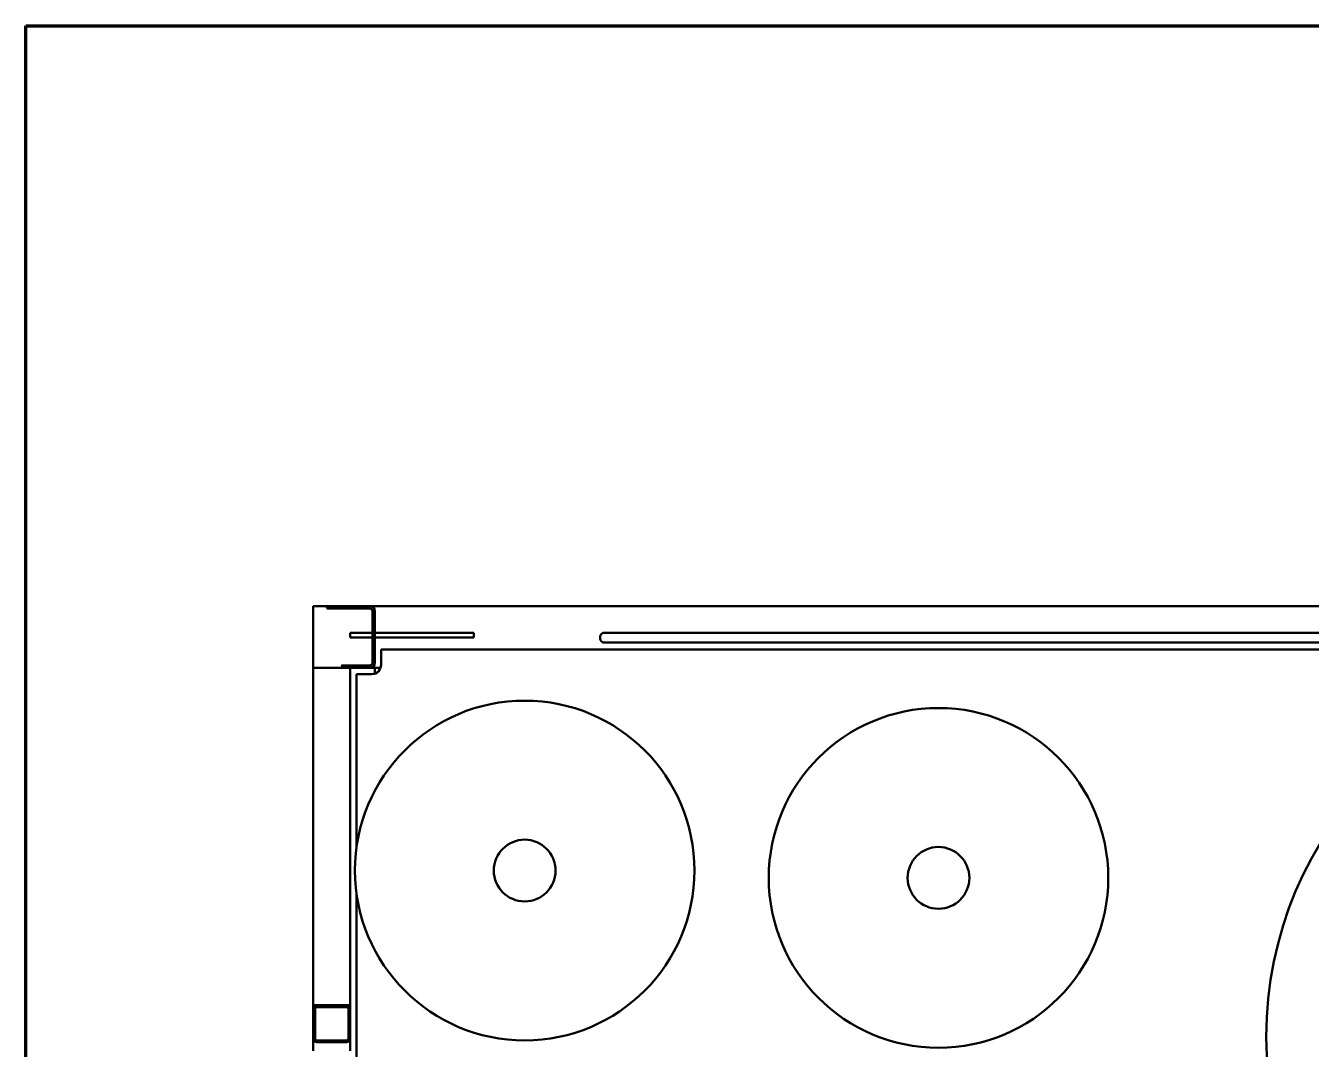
# Model space of a CAD drawing. Header units: millimetres. Extents: x 1510 to 10524, y 7125 to 13164.
# Drawn here: x 4880.8 to 5089.1, y 11048.4 to 11214.1 of the extents above; entities that cross this region are included whole.
import ezdxf

# ---------------------------------------------------------------- set-up
doc = ezdxf.new("R2010")
doc.units = ezdxf.units.MM
doc.header["$LTSCALE"] = 4
for name, color, linetype, lineweight in [('Border (ISO)', 7, 'Continuous', 70), ('Break Line (ISO)', 7, 'Continuous', 25), ('Hatch (ISO)', 7, 'Continuous', 18), ('Visible (ISO)', 7, 'Continuous', 50)]:
    doc.layers.add(name, color=color, linetype=linetype, lineweight=lineweight)

# ---------------------------------------------------------------- blocks, each defined once
blk = doc.blocks.new('Borders right top border')
at = {"layer": 'Border (ISO)'}
for p, q in [((4, 206), (293, 206)), ((4, 4), (4, 206))]:
    blk.add_line(p, q, dxfattribs=at)

msp = doc.modelspace()

# ---------------------------------------------------------------- hatches: boundary and pattern name
at = {"layer": 'Hatch (ISO)'}
h = msp.add_hatch(dxfattribs=at)
h.set_pattern_fill('ANSI31', color=256, scale=76.2, style=0)
h.set_pattern_definition([(45, (4868.829, 10596.109), (-6.7352, 6.7352), [])])
edge = h.paths.add_edge_path()
edge.add_line((4929.61, 11119.73), (4929.51, 11120.13))
edge.add_line((4929.51, 11120.13), (4936.61, 11120.13))
edge.add_ellipse((4936.61, 11119.33), major_axis=(0, 0.8), ratio=1, start_angle=270, end_angle=360, ccw=False)
edge.add_line((4937.41, 11119.33), (4937.41, 11110.93))
edge.add_ellipse((4936.61, 11110.93), major_axis=(0.8, 0), ratio=1, start_angle=270, end_angle=360, ccw=False)
edge.add_line((4936.61, 11110.13), (4932.08, 11110.13))
edge.add_line((4932.08, 11110.13), (4931.98, 11110.53))
edge.add_line((4931.98, 11110.53), (4936.61, 11110.53))
edge.add_ellipse((4936.61, 11110.93), major_axis=(0, -0.4), ratio=1, start_angle=0, end_angle=90)
edge.add_line((4937.01, 11110.93), (4937.01, 11119.33))
edge.add_ellipse((4936.61, 11119.33), major_axis=(0.4, 0), ratio=1, start_angle=0, end_angle=90)
edge.add_line((4936.61, 11119.73), (4929.61, 11119.73))
h = msp.add_hatch(dxfattribs=at)
h.set_pattern_fill('ANSI31', color=256, scale=76.2, angle=15, style=0)
h.set_pattern_definition([(60, (4868.829, 10596.109), (-8.24889, 4.7625), [])])
edge = h.paths.add_edge_path()
edge.add_line((4932.81, 11055.52), (4928.01, 11055.52))
edge.add_ellipse((4928.01, 11054.92), major_axis=(-0.6, 0), ratio=1, start_angle=270, end_angle=360)
edge.add_line((4927.41, 11054.92), (4927.41, 11050.12))
edge.add_ellipse((4928.01, 11050.12), major_axis=(0, -0.6), ratio=1, start_angle=270, end_angle=360)
edge.add_line((4928.01, 11049.52), (4932.81, 11049.52))
edge.add_ellipse((4932.81, 11050.12), major_axis=(0.6, 0), ratio=1, start_angle=270, end_angle=360)
edge.add_line((4933.41, 11050.12), (4933.41, 11054.92))
edge.add_ellipse((4932.81, 11054.92), major_axis=(0, 0.6), ratio=1, start_angle=270, end_angle=360)
edge = h.paths.add_edge_path(flags=0)
edge.add_line((4927.71, 11050.12), (4927.71, 11054.92))
edge.add_ellipse((4928.01, 11054.92), major_axis=(0, 0.3), ratio=1, start_angle=0, end_angle=90, ccw=False)
edge.add_line((4928.01, 11055.22), (4932.81, 11055.22))
edge.add_ellipse((4932.81, 11054.92), major_axis=(0.3, 0), ratio=1, start_angle=0, end_angle=90, ccw=False)
edge.add_line((4933.11, 11054.92), (4933.11, 11050.12))
edge.add_ellipse((4932.81, 11050.12), major_axis=(0, -0.3), ratio=1, start_angle=0, end_angle=90, ccw=False)
edge.add_line((4932.81, 11049.82), (4928.01, 11049.82))
edge.add_ellipse((4928.01, 11050.12), major_axis=(-0.3, 0), ratio=1, start_angle=0, end_angle=90, ccw=False)

# ---------------------------------------------------------------- linework, layer by layer
at = {"layer": 'Break Line (ISO)'}
for p, q in [((4929.61, 11119.73), (4929.51, 11120.13)), ((4932.08, 11110.13), (4931.98, 11110.53))]:
    msp.add_line(p, q, dxfattribs=at)
at = {"layer": 'Visible (ISO)'}
for p, q in [((4927.41, 11120.13), (4929.51, 11120.13)), ((4927.41, 11120.13), (4927.41, 11119.53)), ((4936.61, 11120.13), (4929.51, 11120.13)), ((4936.61, 11120.13), (5158.01, 11120.13)), ((4927.41, 11110.73), (4927.41, 11119.53)), ((4929.61, 11119.73), (4936.61, 11119.73)), ((4937.01, 11119.33), (4937.01, 11110.93)), ((4937.41, 11110.93), (4937.41, 11119.33)), ((4933.41, 11115.03), (4933.41, 11115.83)), ((4937.01, 11115.83), (4933.41, 11115.83)), ((4933.41, 11115.03), (4937.01, 11115.03)), ((4950.41, 11115.83), (4937.41, 11115.83)), ((4937.41, 11115.03), (4950.41, 11115.03)), ((4950.41, 11115.83), (4953.41, 11115.83)), ((4953.41, 11115.03), (4950.41, 11115.03)), ((4953.41, 11115.03), (4953.41, 11115.83)), ((5141.41, 11115.83), (4974.52, 11115.83)), ((5145.41, 11114.23), (4974.52, 11114.23)), ((4938.41, 11110.63), (4938.41, 11113.13)), ((4938.41, 11113.13), (5156.41, 11113.13)), ((4927.41, 11110.73), (4927.41, 11110.13)), ((4927.41, 11110.13), (4927.41, 11055.52)), ((4928.01, 11110.13), (4927.41, 11110.13)), ((4928.01, 11110.13), (4932.08, 11110.13)), ((4936.61, 11110.53), (4931.98, 11110.53)), ((4932.08, 11110.13), (4936.61, 11110.13)), ((4933.41, 11110.13), (4933.41, 11055.52)), ((4936.81, 11110.13), (4936.61, 11110.13)), ((4936.81, 11110.13), (4937.41, 11110.13)), ((4937.41, 11110.13), (4938.32, 11110.13)), ((4937.41, 11109.22), (4937.41, 11110.13)), ((4934.41, 11109.13), (4936.91, 11109.13)), ((4934.41, 11080.89), (4934.41, 11109.13)), ((4934.41, 11026.63), (4934.41, 11073.76)), ((4927.41, 11055.52), (4927.41, 11054.92)), ((4928.01, 11055.52), (4927.41, 11055.52)), ((4927.41, 11054.92), (4927.41, 11050.12)), ((4927.71, 11050.12), (4927.71, 11054.92)), ((4932.81, 11055.52), (4928.01, 11055.52)), ((4928.01, 11055.22), (4932.81, 11055.22)), ((4933.41, 11055.52), (4932.81, 11055.52)), ((4933.11, 11054.92), (4933.11, 11050.12)), ((4933.41, 11055.52), (4933.41, 11054.92)), ((4933.41, 11050.12), (4933.41, 11054.92)), ((4927.41, 11050.12), (4927.41, 11048.12)), ((4932.81, 11049.82), (4928.01, 11049.82)), ((4928.01, 11049.52), (4932.81, 11049.52)), ((4933.41, 11050.12), (4933.41, 11048.12))]:
    msp.add_line(p, q, dxfattribs=at)
for centre, radius in [((5142.41, 11050.38), 60.6), ((4961.67, 11077.32), 27.5), ((5028.71, 11076.13), 27.5), ((4961.67, 11077.32), 5), ((5028.71, 11076.13), 5)]:
    msp.add_circle(centre, radius, dxfattribs=at)
for centre, radius, start, end in [((4936.61, 11119.33), 0.8, 0, 90), ((4936.61, 11119.33), 0.4, 0, 90), ((4936.61, 11110.93), 0.8, 270, 0), ((4936.61, 11110.93), 0.4, 270, 0), ((4936.91, 11110.63), 1.5, 270, 0), ((4928.01, 11054.92), 0.6, 90, 180), ((4928.01, 11054.92), 0.3, 90, 180), ((4932.81, 11054.92), 0.6, 0, 90), ((4932.81, 11054.92), 0.3, 0, 90), ((4928.01, 11050.12), 0.6, 180, 270), ((4928.01, 11050.12), 0.3, 180, 270), ((4932.81, 11050.12), 0.3, 270, 0), ((4932.81, 11050.12), 0.6, 270, 0)]:
    msp.add_arc(centre, radius, start, end, dxfattribs=at)
msp.add_ellipse((4974.52, 11115.03), major_axis=(0, 0.8), ratio=0.792149, start_param=0, end_param=3.141593, dxfattribs=at)

# ---------------------------------------------------------------- block references
at = {"xscale": 3, "yscale": 3, "zscale": 3}
msp.add_blockref('Borders right top border', (4868.83, 10596.11), dxfattribs=at)

doc.saveas('drawing.dxf')
